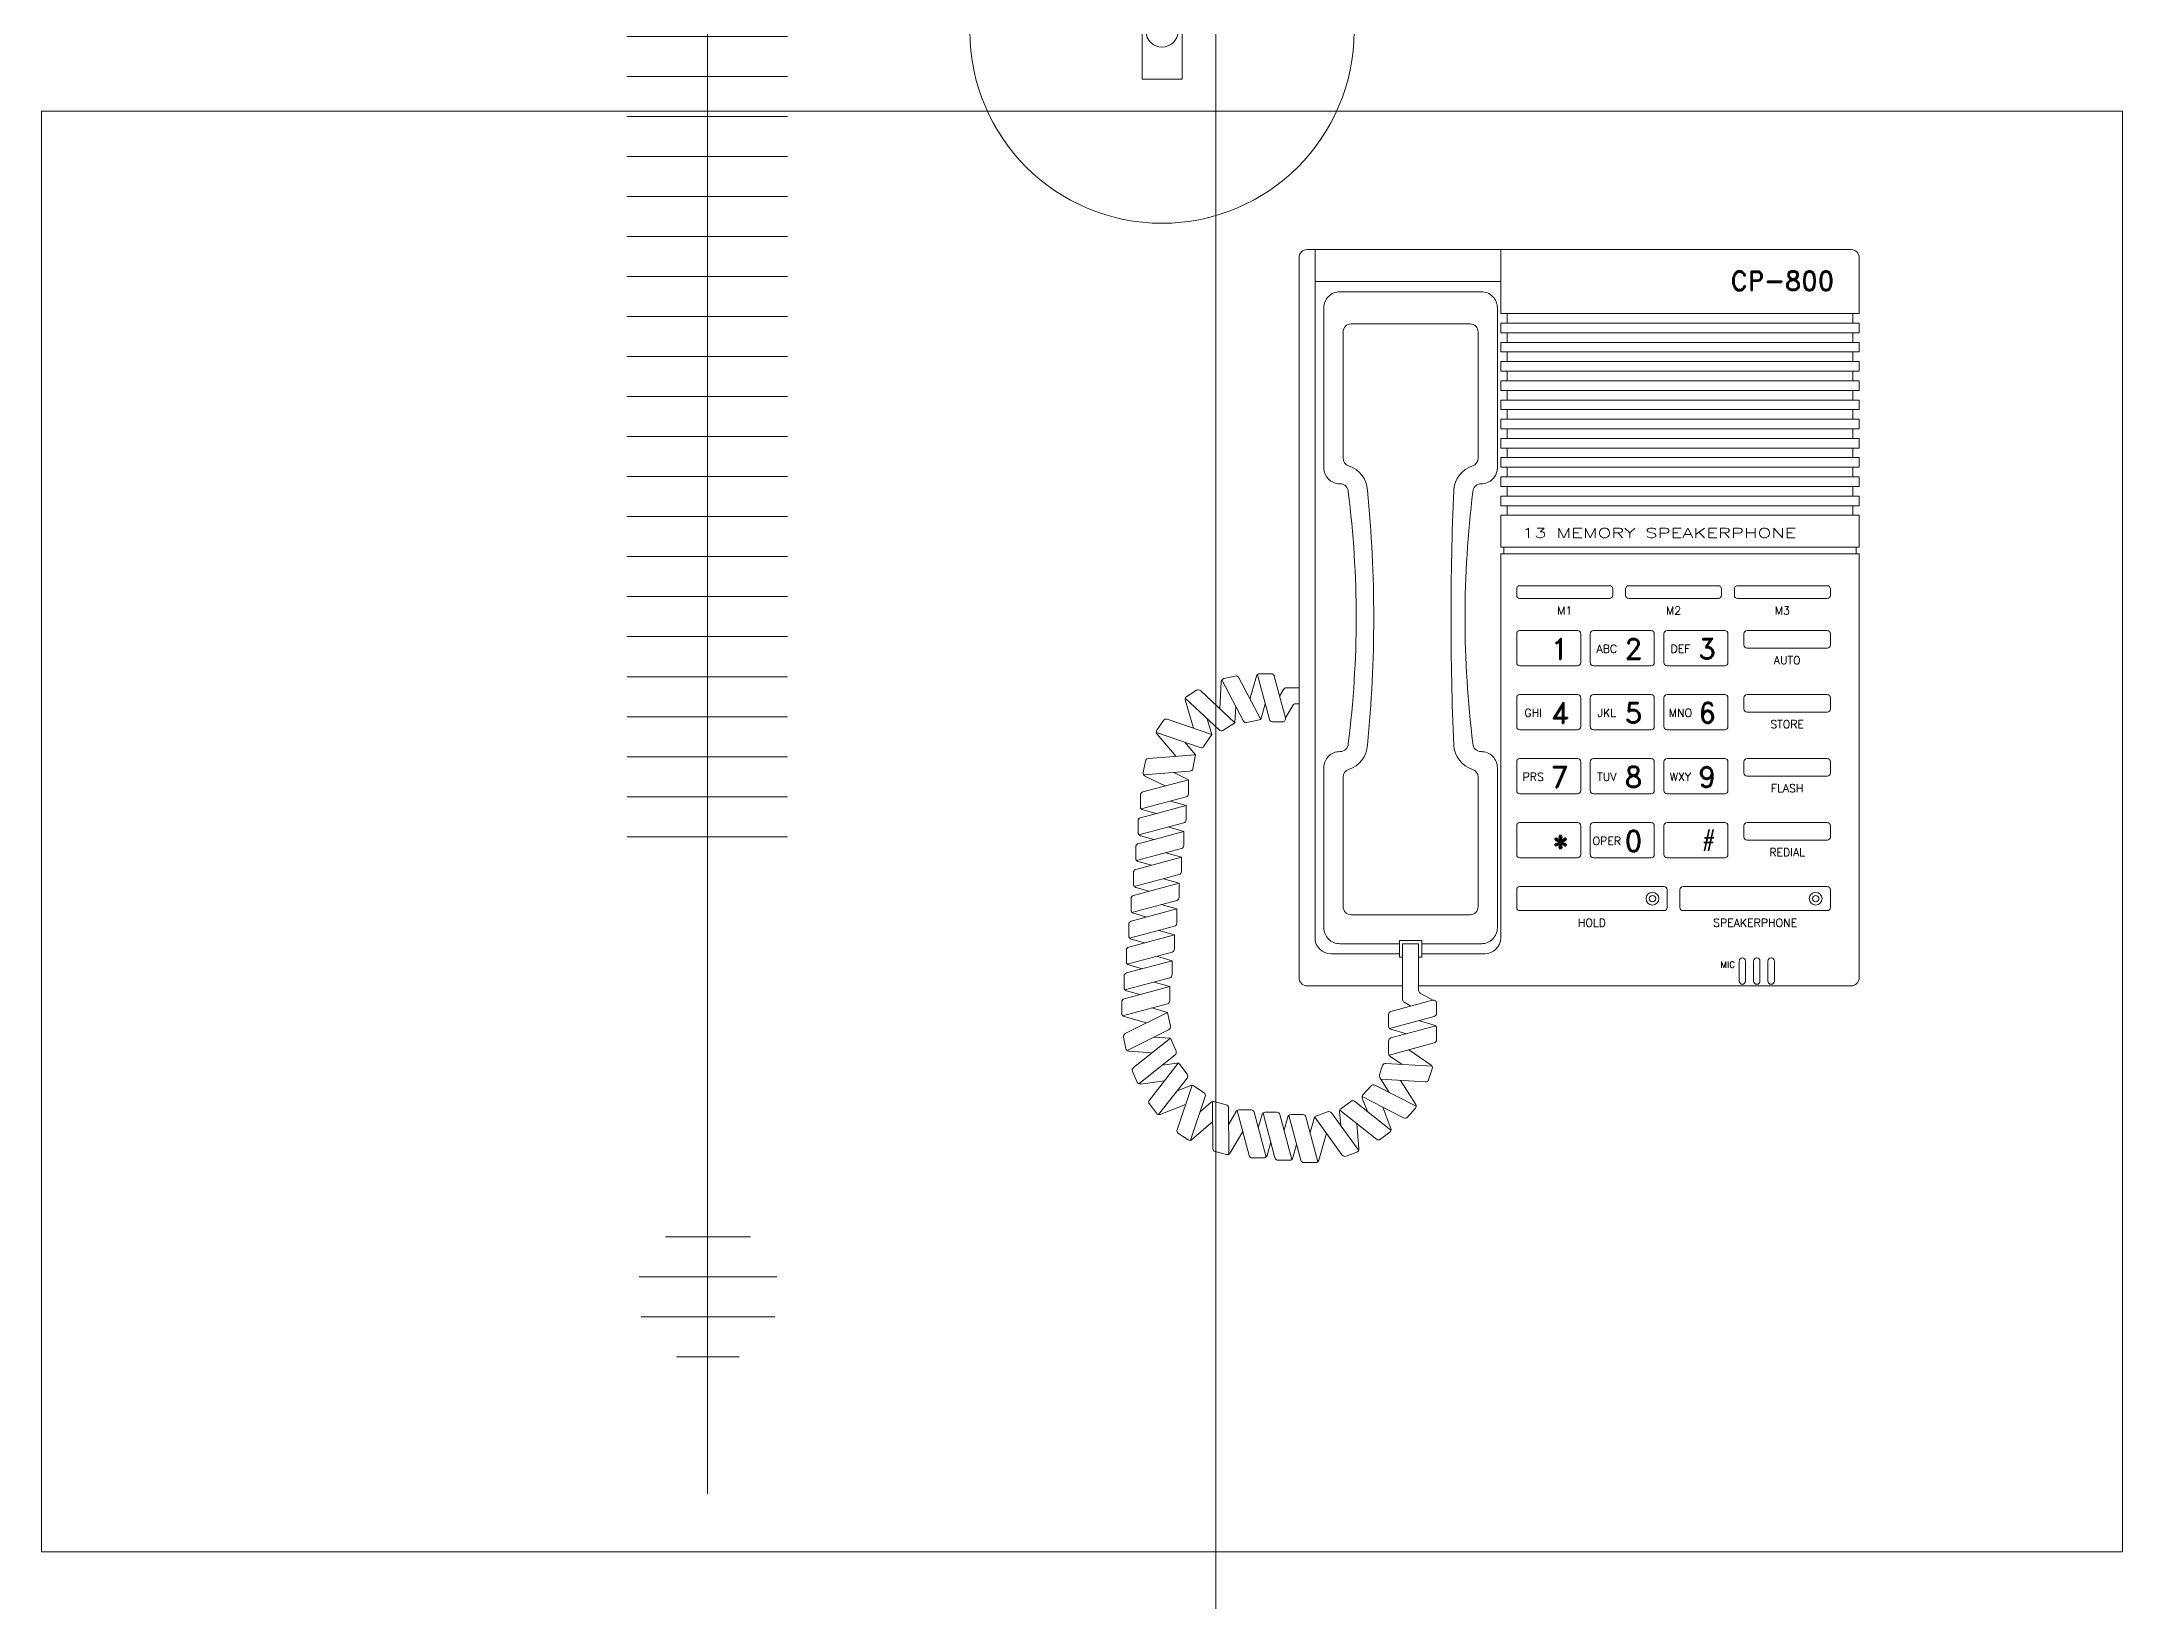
# Model space of a CAD drawing. Header units: millimetres. Extents: x -59 to 123, y 54 to 155.
# Drawn here: x -37.1 to -36.45, y 149.809 to 150.296 of the extents above; entities that cross this region are included whole.
import ezdxf
from ezdxf.enums import TextEntityAlignment as Align

# ---------------------------------------------------------------- set-up
doc = ezdxf.new("R2010")
doc.units = ezdxf.units.MM
for name, pattern in [('ACAD_ISO02W100', [15, 12, -3]), ('DASHDOT', [25.4, 12.7, -6.35, 0, -6.35]), ('DASHED', [0.75, 0.5, -0.25])]:
    doc.linetypes.add(name, pattern=pattern)
doc.layers.get('0').update_dxf_attribs({"lineweight": 9})
for name, color, linetype, lineweight in [('DET-CORTE', 86, 'Continuous', 50), ('EJES', 6, 'ACAD_ISO02W100', 5), ('mobiliario', 7, 'Continuous', 0), ('MUROS', 7, 'Continuous', 80)]:
    doc.layers.add(name, color=color, linetype=linetype, lineweight=lineweight)
doc.styles.add('TEL', font='romand.shx', dxfattribs={"height": 0.004, "bigfont": 'bigfont.shx'})

# ---------------------------------------------------------------- blocks, each defined once
blk = doc.blocks.new('telfonos')
for p, q in [((998.08915, 407.38188), (998.08915, 407.16688)), ((998.14715, 407.38188), (998.14715, 407.36188)), ((998.08915, 407.37188), (998.14715, 407.37188)), ((998.14715, 407.36188), (998.25915, 407.36188)), ((998.14915, 407.36188), (998.14915, 407.35888)), ((998.25715, 407.36188), (998.25715, 407.35888)), ((998.14715, 407.35888), (998.25915, 407.35888)), ((998.14715, 407.35888), (998.14715, 407.35588)), ((998.14715, 407.35588), (998.25915, 407.35588)), ((998.14915, 407.35588), (998.14915, 407.35288)), ((998.25715, 407.35588), (998.25715, 407.35288)), ((998.25915, 407.35888), (998.25915, 407.35588)), ((998.14715, 407.35288), (998.25915, 407.35288)), ((998.14715, 407.35288), (998.14715, 407.34988)), ((998.14715, 407.34988), (998.25915, 407.34988)), ((998.14915, 407.34988), (998.14915, 407.34688)), ((998.25715, 407.34988), (998.25715, 407.34688)), ((998.25915, 407.35288), (998.25915, 407.34988)), ((998.14715, 407.34688), (998.25915, 407.34688)), ((998.14715, 407.34688), (998.14715, 407.34388)), ((998.14715, 407.34388), (998.25915, 407.34388)), ((998.14915, 407.34388), (998.14915, 407.34088)), ((998.25715, 407.34388), (998.25715, 407.34088)), ((998.25915, 407.34688), (998.25915, 407.34388)), ((998.14715, 407.34088), (998.25915, 407.34088)), ((998.14715, 407.34088), (998.14715, 407.33788)), ((998.14715, 407.33788), (998.25915, 407.33788)), ((998.14915, 407.33788), (998.14915, 407.33488)), ((998.25715, 407.33788), (998.25715, 407.33488)), ((998.25915, 407.34088), (998.25915, 407.33788)), ((998.14715, 407.33488), (998.25915, 407.33488)), ((998.14715, 407.33488), (998.14715, 407.33188)), ((998.14715, 407.33188), (998.25915, 407.33188)), ((998.14915, 407.33188), (998.14915, 407.32888)), ((998.25715, 407.33188), (998.25715, 407.32888)), ((998.25915, 407.33488), (998.25915, 407.33188)), ((998.14715, 407.32888), (998.25915, 407.32888)), ((998.14715, 407.32888), (998.14715, 407.32588)), ((998.14715, 407.32588), (998.25915, 407.32588)), ((998.14715, 407.32288), (998.25915, 407.32288)), ((998.14715, 407.32288), (998.14715, 407.31988)), ((998.14915, 407.32588), (998.14915, 407.32288)), ((998.25715, 407.32588), (998.25715, 407.32288)), ((998.25915, 407.32888), (998.25915, 407.32588)), ((998.25915, 407.32288), (998.25915, 407.31988)), ((998.14715, 407.31988), (998.25915, 407.31988)), ((998.14715, 407.31688), (998.25915, 407.31688)), ((998.14715, 407.31688), (998.14715, 407.31388)), ((998.14915, 407.31988), (998.14915, 407.31688)), ((998.25715, 407.31988), (998.25715, 407.31688)), ((998.25915, 407.31688), (998.25915, 407.31388)), ((998.14715, 407.31388), (998.25915, 407.31388)), ((998.14715, 407.31088), (998.25915, 407.31088)), ((998.14715, 407.31088), (998.14715, 407.30788)), ((998.14915, 407.31388), (998.14915, 407.31088)), ((998.25715, 407.31388), (998.25715, 407.31088)), ((998.25915, 407.31088), (998.25915, 407.30788)), ((998.14715, 407.30788), (998.25915, 407.30788)), ((998.14715, 407.30488), (998.25915, 407.30488)), ((998.14715, 407.30488), (998.14715, 407.30188)), ((998.14915, 407.30788), (998.14915, 407.30488)), ((998.25715, 407.30788), (998.25715, 407.30488)), ((998.25915, 407.30488), (998.25915, 407.30188)), ((998.14715, 407.30188), (998.25915, 407.30188)), ((998.14715, 407.29888), (998.25915, 407.29888)), ((998.14715, 407.29888), (998.14715, 407.28888)), ((998.14915, 407.30188), (998.14915, 407.29888)), ((998.25715, 407.30188), (998.25715, 407.29888)), ((998.25915, 407.29888), (998.25915, 407.28888)), ((998.14715, 407.28888), (998.25915, 407.28888)), ((998.14715, 407.28688), (998.25915, 407.28688)), ((998.14715, 407.28688), (998.14715, 407.16688)), ((998.14815, 407.28888), (998.14815, 407.28688)), ((998.25815, 407.28888), (998.25815, 407.28688)), ((998.05941, 407.23847), (998.05987, 407.24694)), ((998.06678, 407.23462), (998.06004, 407.24744)), ((998.06421, 407.24866), (998.06065, 407.24786)), ((998.07219, 407.23508), (998.06532, 407.24815)), ((998.06883, 407.24148), (998.07086, 407.24863)), ((998.07489, 407.2351), (998.07114, 407.24909)), ((998.07548, 407.24936), (998.07182, 407.24936)), ((998.07993, 407.23562), (998.07644, 407.24862)), ((998.08415, 407.24498), (998.08018, 407.24498)), ((998.05919, 407.23181), (998.04863, 407.24172)), ((998.05116, 407.23235), (998.04864, 407.24119)), ((998.05218, 407.24424), (998.04907, 407.24231)), ((998.06415, 407.23401), (998.05339, 407.24412)), ((998.06415, 407.23401), (998.06443, 407.2391)), ((998.07219, 407.23508), (998.07358, 407.23998)), ((998.07811, 407.2424), (998.07931, 407.24448)), ((998.07983, 407.23538), (998.0822, 407.23948)), ((998.08415, 407.23998), (998.08306, 407.23998)), ((998.04179, 407.23479), (998.03975, 407.23176)), ((998.0569, 407.23038), (998.04294, 407.23518)), ((998.0569, 407.23038), (998.0555, 407.23527)), ((998.06415, 407.23401), (998.0604, 407.23169)), ((998.07219, 407.23508), (998.06789, 407.23411)), ((998.07896, 407.23436), (998.07585, 407.23436)), ((998.05328, 407.22633), (998.03959, 407.23105)), ((998.04568, 407.2236), (998.03981, 407.23056)), ((998.05179, 407.22409), (998.0485, 407.22798)), ((998.0569, 407.23038), (998.05444, 407.22672)), ((998.03617, 407.2221), (998.0355, 407.21851)), ((998.05008, 407.21894), (998.03565, 407.21779)), ((998.05179, 407.22409), (998.03707, 407.22291)), ((998.04961, 407.21628), (998.04504, 407.21853)), ((998.05179, 407.22409), (998.05099, 407.21975)), ((998.04961, 407.21628), (998.03535, 407.21246)), ((998.04232, 407.21432), (998.03604, 407.21743)), ((998.04961, 407.21628), (998.04961, 407.21187)), ((998.03461, 407.21149), (998.03461, 407.20784)), ((998.04888, 407.2082), (998.03462, 407.20438)), ((998.04887, 407.2109), (998.03488, 407.20715)), ((998.03951, 407.20569), (998.03533, 407.20687)), ((998.04888, 407.2082), (998.04398, 407.20959)), ((998.04888, 407.2082), (998.04888, 407.20379)), ((998.03388, 407.20341), (998.03388, 407.19976)), ((998.04815, 407.20013), (998.0339, 407.1963)), ((998.04814, 407.20283), (998.03415, 407.19908)), ((998.04815, 407.20013), (998.04326, 407.20152)), ((998.04815, 407.20013), (998.04815, 407.19572)), ((998.03315, 407.19534), (998.03315, 407.19168)), ((998.04741, 407.19475), (998.03342, 407.191)), ((998.03878, 407.19761), (998.03461, 407.1988)), ((998.04743, 407.19205), (998.04253, 407.19344)), ((998.03243, 407.18726), (998.03243, 407.18361)), ((998.04669, 407.18667), (998.0327, 407.18293)), ((998.04743, 407.19205), (998.03317, 407.18823)), ((998.03805, 407.18954), (998.03388, 407.19072)), ((998.04743, 407.19205), (998.04743, 407.18764)), ((998.0467, 407.18397), (998.03244, 407.18015)), ((998.03733, 407.18146), (998.03315, 407.18265)), ((998.0467, 407.18397), (998.0418, 407.18537)), ((998.0467, 407.18397), (998.0467, 407.17956)), ((998.15215, 407.18188), (998.15215, 407.17638)), ((998.19815, 407.18288), (998.15315, 407.18288)), ((998.19915, 407.18188), (998.19915, 407.17638)), ((998.20315, 407.18188), (998.20315, 407.17638)), ((998.24915, 407.18288), (998.20415, 407.18288)), ((998.25015, 407.18188), (998.25015, 407.17638)), ((998.0317, 407.17919), (998.0317, 407.17553)), ((998.04597, 407.1759), (998.03172, 407.17208)), ((998.04596, 407.1786), (998.03197, 407.17485)), ((998.0366, 407.17339), (998.03243, 407.17457)), ((998.04597, 407.1759), (998.04108, 407.17729)), ((998.04597, 407.1759), (998.04597, 407.17149)), ((998.19815, 407.17538), (998.15315, 407.17538)), ((998.24915, 407.17538), (998.20415, 407.17538)), ((998.03097, 407.17111), (998.03097, 407.16746)), ((998.04525, 407.16782), (998.03099, 407.164)), ((998.04523, 407.17052), (998.03124, 407.16677)), ((998.04525, 407.16782), (998.04035, 407.16921)), ((998.04525, 407.16782), (998.04525, 407.16341)), ((998.03025, 407.16304), (998.03025, 407.15938)), ((998.04451, 407.16245), (998.03052, 407.1587)), ((998.03587, 407.16531), (998.0317, 407.1665)), ((998.04452, 407.15975), (998.03962, 407.16114)), ((998.09415, 407.16188), (998.11552, 407.16188)), ((998.11552, 407.16606), (998.11552, 407.16088)), ((998.12252, 407.16606), (998.11552, 407.16606)), ((998.11652, 407.16088), (998.11552, 407.16088)), ((998.11652, 407.16506), (998.11652, 407.14763)), ((998.11652, 407.16506), (998.12152, 407.16506)), ((998.12152, 407.16506), (998.12152, 407.15052)), ((998.12252, 407.16088), (998.12152, 407.16088)), ((998.12252, 407.16606), (998.12252, 407.16088)), ((998.12252, 407.16188), (998.14215, 407.16188)), ((998.02952, 407.15496), (998.02952, 407.15131)), ((998.04378, 407.15437), (998.02979, 407.15062)), ((998.04452, 407.15975), (998.03026, 407.15593)), ((998.03515, 407.15723), (998.03097, 407.15842)), ((998.04452, 407.15975), (998.04452, 407.15534)), ((998.22165, 407.15963), (998.22165, 407.15339)), ((998.22365, 407.15963), (998.22365, 407.15339)), ((998.22615, 407.15963), (998.22615, 407.15339)), ((998.22815, 407.15963), (998.22815, 407.15339)), ((998.23065, 407.15963), (998.23065, 407.15339)), ((998.23265, 407.15963), (998.23265, 407.15339)), ((998.04379, 407.15167), (998.02954, 407.14785)), ((998.03442, 407.14916), (998.03025, 407.15034)), ((998.04379, 407.15167), (998.0389, 407.15306)), ((998.04379, 407.15167), (998.04379, 407.14726)), ((998.11288, 407.1439), (998.12588, 407.14738)), ((998.12612, 407.14728), (998.12202, 407.14965)), ((998.02879, 407.14688), (998.02879, 407.14323)), ((998.04305, 407.1463), (998.02906, 407.14255)), ((998.03648, 407.14029), (998.02952, 407.14227)), ((998.04307, 407.1436), (998.02987, 407.13698)), ((998.04307, 407.1436), (998.03817, 407.14499)), ((998.04307, 407.1436), (998.04396, 407.13928)), ((998.11214, 407.13928), (998.11214, 407.14293)), ((998.11241, 407.1386), (998.1264, 407.14235)), ((998.1191, 407.14557), (998.11702, 407.14677)), ((998.12152, 407.14104), (998.12641, 407.13964)), ((998.12714, 407.14331), (998.12714, 407.14642)), ((998.02934, 407.13588), (998.03008, 407.1323)), ((998.04343, 407.13818), (998.03048, 407.13169)), ((998.04398, 407.13554), (998.03242, 407.12636)), ((998.04398, 407.13554), (998.03891, 407.13591)), ((998.04398, 407.13554), (998.04574, 407.13149)), ((998.11214, 407.13077), (998.11214, 407.13465)), ((998.11227, 407.13028), (998.1264, 407.13406)), ((998.11287, 407.13832), (998.11777, 407.13693)), ((998.11288, 407.13562), (998.12687, 407.13937)), ((998.12714, 407.13503), (998.12714, 407.13868)), ((998.03823, 407.13097), (998.03098, 407.13151)), ((998.04544, 407.13031), (998.0341, 407.12131)), ((998.04643, 407.12771), (998.03744, 407.11621)), ((998.04595, 407.12776), (998.04148, 407.12717)), ((998.11129, 407.12768), (998.12574, 407.12676)), ((998.11257, 407.12994), (998.11634, 407.12736)), ((998.11846, 407.13194), (998.1254, 407.12717)), ((998.03213, 407.12518), (998.03358, 407.12183)), ((998.04215, 407.12223), (998.03463, 407.12123)), ((998.04917, 407.1231), (998.04025, 407.11169)), ((998.04688, 407.12737), (998.04918, 407.12432)), ((998.10932, 407.12414), (998.11028, 407.127)), ((998.10942, 407.12329), (998.11236, 407.11859)), ((998.10975, 407.12277), (998.1236, 407.12188)), ((998.11586, 407.12238), (998.1206, 407.11481)), ((998.12461, 407.12256), (998.12578, 407.12602)), ((998.03743, 407.11499), (998.03963, 407.11208)), ((998.04872, 407.11481), (998.04079, 407.11174)), ((998.05077, 407.12083), (998.04606, 407.10697)), ((998.05033, 407.12077), (998.04606, 407.11912)), ((998.05487, 407.11735), (998.05021, 407.10364)), ((998.05124, 407.12066), (998.05448, 407.1185)), ((998.05672, 407.11553), (998.05324, 407.11256)), ((998.05712, 407.11573), (998.05725, 407.1011)), ((998.05762, 407.11573), (998.06139, 407.11476)), ((998.09723, 407.11352), (998.10032, 407.11581)), ((998.10154, 407.11579), (998.11288, 407.10678)), ((998.10386, 407.11732), (998.11684, 407.11068)), ((998.10392, 407.11684), (998.1055, 407.11264)), ((998.10411, 407.11786), (998.10666, 407.12068)), ((998.10786, 407.1209), (998.12075, 407.1143)), ((998.05718, 407.10937), (998.0507, 407.10386)), ((998.06214, 407.1138), (998.06227, 407.09932)), ((998.06447, 407.11264), (998.06218, 407.10874)), ((998.0648, 407.11298), (998.06858, 407.09888)), ((998.06533, 407.11314), (998.06917, 407.11314)), ((998.07013, 407.1124), (998.07388, 407.09841)), ((998.07263, 407.11168), (998.07144, 407.10751)), ((998.07291, 407.11214), (998.07665, 407.09815)), ((998.07359, 407.11241), (998.07724, 407.11241)), ((998.07821, 407.11167), (998.08196, 407.09768)), ((998.0807, 407.11096), (998.07952, 407.10679)), ((998.08098, 407.11141), (998.08473, 407.09742)), ((998.08166, 407.11168), (998.08532, 407.11168)), ((998.08628, 407.11094), (998.09003, 407.09695)), ((998.08885, 407.11048), (998.08759, 407.10606)), ((998.08906, 407.11086), (998.09767, 407.09902)), ((998.08945, 407.11114), (998.0931, 407.11254)), ((998.09427, 407.1122), (998.10279, 407.10049)), ((998.09683, 407.11262), (998.09724, 407.10811)), ((998.0969, 407.11309), (998.10834, 407.104)), ((998.10217, 407.1089), (998.10289, 407.10102)), ((998.1103, 407.11403), (998.11284, 407.10731)), ((998.11804, 407.1109), (998.12049, 407.11361)), ((998.04646, 407.10582), (998.04949, 407.10379)), ((998.06657, 407.10638), (998.06265, 407.09969)), ((998.07534, 407.10304), (998.07416, 407.09886)), ((998.08342, 407.10231), (998.08223, 407.09814)), ((998.09271, 407.10584), (998.09031, 407.09741)), ((998.10956, 407.10398), (998.1125, 407.10616)), ((998.058, 407.10014), (998.06154, 407.09923)), ((998.06954, 407.09814), (998.0732, 407.09814)), ((998.07762, 407.09741), (998.08127, 407.09741)), ((998.0857, 407.09668), (998.08935, 407.09668)), ((998.09884, 407.09868), (998.10225, 407.09999))]:
    blk.add_line(p, q)
for points in [[(998.25915, 407.36188), (998.25915, 407.37934, 0.414214), (998.25661, 407.38188), (998.08669, 407.38188, 0.414214), (998.08415, 407.37934), (998.08415, 407.15442, 0.414214), (998.08669, 407.15188), (998.11652, 407.15188)], [(998.12252, 407.16506), (998.14111, 407.16506, 0.414214), (998.14611, 407.17006), (998.14611, 407.22006, 0.414214), (998.14111, 407.22506), (998.14099, 407.22506, -0.414214), (998.13849, 407.22756, -0.062754), (998.13849, 407.30621, -0.414214), (998.14099, 407.30871), (998.14111, 407.30871, 0.414214), (998.14611, 407.31371), (998.14611, 407.36371, 0.414214), (998.14111, 407.36871), (998.09692, 407.36871, 0.414214), (998.09192, 407.36371), (998.09192, 407.31371, 0.414214), (998.09692, 407.30871), (998.09704, 407.30871, -0.414214), (998.09954, 407.30621, -0.062754), (998.09954, 407.22756, -0.414214), (998.09704, 407.22506), (998.09692, 407.22506, 0.414214), (998.09192, 407.22006), (998.09192, 407.17006, 0.414214), (998.09692, 407.16506), (998.11552, 407.16506)], [(998.12152, 407.15188), (998.25661, 407.15188, 0.414214), (998.25915, 407.15442), (998.25915, 407.28688)]]:
    blk.add_lwpolyline(points, format="xyb")
for points in [[(998.14011, 407.31668), (998.14011, 407.35615, 0.414214), (998.13761, 407.35865), (998.10042, 407.35865, 0.414214), (998.09792, 407.35615), (998.09792, 407.31668, 0.325427), (998.09965, 407.3143, -0.310845), (998.10553, 407.30666, -0.04965), (998.10553, 407.22711, -0.310845), (998.09965, 407.21947, 0.325427), (998.09792, 407.21709), (998.09792, 407.1766, 0.414214), (998.10042, 407.1741), (998.13761, 407.1741, 0.414214), (998.14011, 407.1766), (998.14011, 407.21709, 0.325427), (998.13838, 407.21947, -0.310845), (998.1325, 407.22711, -0.021579), (998.1325, 407.30666, -0.310845), (998.13838, 407.3143, 0.325427)], [(998.18215, 407.27588), (998.18215, 407.27388, -0.414214), (998.18115, 407.27288), (998.15315, 407.27288, -0.414214), (998.15215, 407.27388), (998.15215, 407.27588, -0.414214), (998.15315, 407.27688), (998.18115, 407.27688, -0.414214)], [(998.18715, 407.27688), (998.21515, 407.27688, -0.414214), (998.21615, 407.27588), (998.21615, 407.27388, -0.414214), (998.21515, 407.27288), (998.18715, 407.27288, -0.414214), (998.18615, 407.27388), (998.18615, 407.27588, -0.414214)], [(998.22115, 407.27688), (998.24915, 407.27688, -0.414214), (998.25015, 407.27588), (998.25015, 407.27388, -0.414214), (998.24915, 407.27288), (998.22115, 407.27288, -0.414214), (998.22015, 407.27388), (998.22015, 407.27588, -0.414214)], [(998.17115, 407.26288), (998.15315, 407.26288, 0.414214), (998.15215, 407.26188), (998.15215, 407.25288, 0.414214), (998.15315, 407.25188), (998.17115, 407.25188, 0.414214), (998.17215, 407.25288), (998.17215, 407.26188, 0.414214)], [(998.19415, 407.26288), (998.17615, 407.26288, 0.414214), (998.17515, 407.26188), (998.17515, 407.25288, 0.414214), (998.17615, 407.25188), (998.19415, 407.25188, 0.414214), (998.19515, 407.25288), (998.19515, 407.26188, 0.414214)], [(998.21715, 407.26288), (998.19915, 407.26288, 0.414214), (998.19815, 407.26188), (998.19815, 407.25288, 0.414214), (998.19915, 407.25188), (998.21715, 407.25188, 0.414214), (998.21815, 407.25288), (998.21815, 407.26188, 0.414214)], [(998.22315, 407.26188), (998.22315, 407.25838, 0.414214), (998.22415, 407.25738), (998.24915, 407.25738, 0.414214), (998.25015, 407.25838), (998.25015, 407.26188, 0.414214), (998.24915, 407.26288), (998.22415, 407.26288, 0.414214)], [(998.15315, 407.23188), (998.17115, 407.23188, 0.414214), (998.17215, 407.23288), (998.17215, 407.24188, 0.414214), (998.17115, 407.24288), (998.15315, 407.24288, 0.414214), (998.15215, 407.24188), (998.15215, 407.23288, 0.414214)], [(998.17615, 407.23188), (998.19415, 407.23188, 0.414214), (998.19515, 407.23288), (998.19515, 407.24188, 0.414214), (998.19415, 407.24288), (998.17615, 407.24288, 0.414214), (998.17515, 407.24188), (998.17515, 407.23288, 0.414214)], [(998.19915, 407.23188), (998.21715, 407.23188, 0.414214), (998.21815, 407.23288), (998.21815, 407.24188, 0.414214), (998.21715, 407.24288), (998.19915, 407.24288, 0.414214), (998.19815, 407.24188), (998.19815, 407.23288, 0.414214)], [(998.22315, 407.24188), (998.22315, 407.23838, 0.414214), (998.22415, 407.23738), (998.24915, 407.23738, 0.414214), (998.25015, 407.23838), (998.25015, 407.24188, 0.414214), (998.24915, 407.24288), (998.22415, 407.24288, 0.414214)], [(998.15315, 407.21188), (998.17115, 407.21188, 0.414214), (998.17215, 407.21288), (998.17215, 407.22188, 0.414214), (998.17115, 407.22288), (998.15315, 407.22288, 0.414214), (998.15215, 407.22188), (998.15215, 407.21288, 0.414214)], [(998.17615, 407.21188), (998.19415, 407.21188, 0.414214), (998.19515, 407.21288), (998.19515, 407.22188, 0.414214), (998.19415, 407.22288), (998.17615, 407.22288, 0.414214), (998.17515, 407.22188), (998.17515, 407.21288, 0.414214)], [(998.19915, 407.21188), (998.21715, 407.21188, 0.414214), (998.21815, 407.21288), (998.21815, 407.22188, 0.414214), (998.21715, 407.22288), (998.19915, 407.22288, 0.414214), (998.19815, 407.22188), (998.19815, 407.21288, 0.414214)], [(998.22315, 407.22188), (998.22315, 407.21838, 0.414214), (998.22415, 407.21738), (998.24915, 407.21738, 0.414214), (998.25015, 407.21838), (998.25015, 407.22188, 0.414214), (998.24915, 407.22288), (998.22415, 407.22288, 0.414214)], [(998.17115, 407.19188), (998.15315, 407.19188, -0.414214), (998.15215, 407.19288), (998.15215, 407.20188, -0.414214), (998.15315, 407.20288), (998.17115, 407.20288, -0.414214), (998.17215, 407.20188), (998.17215, 407.19288, -0.414214)], [(998.19415, 407.19188), (998.17615, 407.19188, -0.414214), (998.17515, 407.19288), (998.17515, 407.20188, -0.414214), (998.17615, 407.20288), (998.19415, 407.20288, -0.414214), (998.19515, 407.20188), (998.19515, 407.19288, -0.414214)], [(998.21715, 407.19188), (998.19915, 407.19188, -0.414214), (998.19815, 407.19288), (998.19815, 407.20188, -0.414214), (998.19915, 407.20288), (998.21715, 407.20288, -0.414214), (998.21815, 407.20188), (998.21815, 407.19288, -0.414214)], [(998.22315, 407.20188), (998.22315, 407.19838, 0.414214), (998.22415, 407.19738), (998.24915, 407.19738, 0.414214), (998.25015, 407.19838), (998.25015, 407.20188, 0.414214), (998.24915, 407.20288), (998.22415, 407.20288, 0.414214)]]:
    blk.add_lwpolyline(points, format="xyb", close=True)
for centre, radius in [((998.19456, 407.17913), 0.00201), ((998.19456, 407.17913), 0.00101), ((998.24556, 407.17913), 0.00201), ((998.24556, 407.17913), 0.00101)]:
    blk.add_circle(centre, radius)
for centre, radius, start, end in [((998.06087, 407.24688), 0.001, 102.72495, 176.8599), ((998.06443, 407.24769), 0.001, 27.72495, 102.72495), ((998.07182, 407.24836), 0.001, 90, 164.13495), ((998.07548, 407.24836), 0.001, 15, 90), ((998.08018, 407.24398), 0.001, 90, 150), ((998.0496, 407.24146), 0.001, 121.80573, 195.94068), ((998.0527, 407.24339), 0.001, 46.80573, 121.80573), ((998.08306, 407.23898), 0.001, 90, 150), ((998.04058, 407.2312), 0.001, 146.01138, 220.14633), ((998.04262, 407.23423), 0.001, 71.01138, 146.01138), ((998.05988, 407.23254), 0.001, 226.80573, 301.80573), ((998.06767, 407.23509), 0.001, 207.72495, 282.72495), ((998.07585, 407.23536), 0.001, 195, 270), ((998.07896, 407.23536), 0.001, 270, 15), ((998.05361, 407.22728), 0.001, 251.01138, 326.01138), ((998.03649, 407.21833), 0.001, 169.55186, 243.68682), ((998.03715, 407.22192), 0.001, 94.55186, 169.55186), ((998.05, 407.21993), 0.001, 274.55186, 349.55186), ((998.03561, 407.21149), 0.001, 105, 180), ((998.03561, 407.20784), 0.001, 180, 254.13495), ((998.04861, 407.21187), 0.001, 285, 0), ((998.03488, 407.20341), 0.001, 105, 180), ((998.03488, 407.19976), 0.001, 180, 254.13495), ((998.04788, 407.20379), 0.001, 285, 0), ((998.03415, 407.19534), 0.001, 105, 180), ((998.04715, 407.19572), 0.001, 285, 0), ((998.03343, 407.18726), 0.001, 105, 180), ((998.03415, 407.19168), 0.001, 180, 254.13495), ((998.04643, 407.18764), 0.001, 285, 0), ((998.0327, 407.17919), 0.001, 105, 180), ((998.03343, 407.18361), 0.001, 180, 254.13495), ((998.0457, 407.17956), 0.001, 285, 0), ((998.15315, 407.18188), 0.001, 90, 180), ((998.19815, 407.18188), 0.001, 0, 90), ((998.20415, 407.18188), 0.001, 90, 180), ((998.24915, 407.18188), 0.001, 0, 90), ((998.0327, 407.17553), 0.001, 180, 254.13495), ((998.15315, 407.17638), 0.001, 180, 270), ((998.19815, 407.17638), 0.001, 270, 0), ((998.20415, 407.17638), 0.001, 180, 270), ((998.24915, 407.17638), 0.001, 270, 0), ((998.03197, 407.17111), 0.001, 105, 180), ((998.03197, 407.16746), 0.001, 180, 254.13495), ((998.04497, 407.17149), 0.001, 285, 0), ((998.09415, 407.16688), 0.005, 180, 270), ((998.14215, 407.16688), 0.005, 270, 0), ((998.03125, 407.16304), 0.001, 105, 180), ((998.04425, 407.16341), 0.001, 285, 0), ((998.22265, 407.15963), 0.001, 0, 180), ((998.22715, 407.15963), 0.001, 0, 180), ((998.23165, 407.15963), 0.001, 0, 180), ((998.03052, 407.15496), 0.001, 105, 180), ((998.03125, 407.15938), 0.001, 180, 254.13495), ((998.04352, 407.15534), 0.001, 285, 0), ((998.02979, 407.14688), 0.001, 105, 180), ((998.03052, 407.15131), 0.001, 180, 254.13495), ((998.04279, 407.14726), 0.001, 285, 0), ((998.11752, 407.14763), 0.001, 180, 240), ((998.12252, 407.15052), 0.001, 180, 240), ((998.12614, 407.14642), 0.001, 0, 105), ((998.22265, 407.15339), 0.001, 180, 0), ((998.22715, 407.15339), 0.001, 180, 0), ((998.23165, 407.15339), 0.001, 180, 0), ((998.02979, 407.14323), 0.001, 180, 254.13495), ((998.11314, 407.14293), 0.001, 105, 180), ((998.12614, 407.14331), 0.001, 285, 0), ((998.03032, 407.13608), 0.001, 116.63422, 191.63422), ((998.04298, 407.13907), 0.001, 296.63422, 11.63422), ((998.11314, 407.13928), 0.001, 180, 254.13495), ((998.11314, 407.13465), 0.001, 105, 180), ((998.12614, 407.13503), 0.001, 285, 0), ((998.12614, 407.13868), 0.001, 0, 74.13495), ((998.03106, 407.13251), 0.001, 191.63422, 265.76917), ((998.04482, 407.1311), 0.001, 308.45475, 23.45475), ((998.04608, 407.12677), 0.001, 36.97885, 97.5897), ((998.11123, 407.12668), 0.001, 86.35186, 161.35186), ((998.11314, 407.13077), 0.001, 180, 235.48681), ((998.03305, 407.12558), 0.001, 128.45475, 203.45475), ((998.0345, 407.12222), 0.001, 203.45475, 277.5897), ((998.04839, 407.12372), 0.001, 321.97885, 36.97885), ((998.1074, 407.12001), 0.001, 62.8908, 137.8908), ((998.11026, 407.12382), 0.001, 161.35186, 212.02575), ((998.12367, 407.12288), 0.001, 266.35186, 341.35186), ((998.12483, 407.12634), 0.001, 341.35186, 55.48681), ((998.03823, 407.1156), 0.001, 141.97885, 216.97885), ((998.05069, 407.11983), 0.001, 56.25031, 111.1138), ((998.05392, 407.11767), 0.001, 341.25031, 56.25031), ((998.05737, 407.11476), 0.001, 75.50208, 130.38526), ((998.06114, 407.11379), 0.001, 0.50208, 75.50208), ((998.10092, 407.115), 0.001, 51.55164, 126.55164), ((998.10485, 407.11719), 0.001, 137.8908, 200.68659), ((998.11975, 407.11428), 0.001, 317.8908, 32.02575), ((998.04043, 407.11268), 0.001, 216.97885, 291.1138), ((998.06533, 407.11214), 0.001, 90, 149.63703), ((998.06917, 407.11214), 0.001, 15, 90), ((998.07359, 407.11141), 0.001, 90, 164.13495), ((998.07724, 407.11141), 0.001, 15, 90), ((998.08166, 407.11068), 0.001, 90, 164.13495), ((998.08532, 407.11068), 0.001, 15, 90), ((998.08981, 407.1102), 0.001, 111.05945, 164.13495), ((998.09346, 407.11161), 0.001, 36.05945, 111.05945), ((998.09783, 407.11271), 0.001, 126.55164, 185.1944), ((998.1173, 407.11157), 0.001, 242.8908, 317.8908), ((998.04701, 407.10665), 0.001, 161.25031, 236.25031), ((998.05005, 407.10462), 0.001, 236.25031, 310.38526), ((998.10896, 407.10478), 0.001, 231.55164, 306.55164), ((998.1119, 407.10696), 0.001, 306.55164, 20.68659), ((998.05825, 407.10111), 0.001, 180.50208, 255.50208), ((998.06179, 407.10019), 0.001, 255.50208, 329.63703), ((998.06954, 407.09914), 0.001, 195, 270), ((998.0732, 407.09914), 0.001, 270, 344.13495), ((998.07762, 407.09841), 0.001, 195, 270), ((998.08127, 407.09841), 0.001, 270, 344.13495), ((998.0857, 407.09768), 0.001, 195, 270), ((998.08935, 407.09768), 0.001, 270, 344.13495), ((998.09848, 407.09961), 0.001, 216.05945, 291.05945), ((998.10189, 407.10092), 0.001, 291.05945, 5.1944)]:
    blk.add_arc(centre, radius, start, end)
at = {"style": 'TEL'}
for s, height, p in [('CP-800', 0.006, (998.23515, 407.36912)), ('M1', 0.0025, (998.16715, 407.26786)), ('M2', 0.0025, (998.20115, 407.26786)), ('M3', 0.0025, (998.23515, 407.26786)), ('ABC', 0.0025, (998.18031, 407.25593)), ('DEF', 0.0025, (998.20331, 407.25593)), ('AUTO', 0.0025, (998.23665, 407.25236)), ('GHI', 0.0025, (998.15731, 407.23593)), ('JKL', 0.0025, (998.18031, 407.23593)), ('MNO', 0.0025, (998.20331, 407.23593)), ('STORE', 0.0025, (998.23665, 407.23236)), ('PRS', 0.0025, (998.15731, 407.21593)), ('TUV', 0.0025, (998.18031, 407.21593)), ('WXY', 0.0025, (998.20331, 407.21593)), ('FLASH', 0.0025, (998.23665, 407.21236)), ('OPER', 0.0025, (998.18031, 407.19593)), ('REDIAL', 0.0025, (998.23665, 407.19236)), ('HOLD', 0.0025, (998.17565, 407.17036)), ('SPEAKERPHONE', 0.0025, (998.22665, 407.17036)), ('MIC', 0.002, (998.21808, 407.15752))]:
    blk.add_text(s, height=height, dxfattribs=at).set_placement(p, align=Align.CENTER)
at = {"style": 'TEL', "width": 1.5}
blk.add_text('13 MEMORY SPEAKERPHONE', height=0.003, dxfattribs=at).set_placement((998.15375, 407.29186))
at = {"style": 'TEL'}
for s, height, p in [('1', 0.0065, (998.16843, 407.2539)), ('2', 0.0065, (998.19143, 407.2539)), ('3', 0.0065, (998.21443, 407.2539)), ('4', 0.0065, (998.16843, 407.2339)), ('5', 0.0065, (998.19143, 407.2339)), ('6', 0.0065, (998.21443, 407.2339)), ('7', 0.0065, (998.16843, 407.2139)), ('8', 0.0065, (998.19143, 407.2139)), ('9', 0.0065, (998.21443, 407.2139)), ('0', 0.0065, (998.19143, 407.1939)), ('#', 0.005, (998.21443, 407.19574)), ('*', 0.0075, (998.16843, 407.19145))]:
    blk.add_text(s, height=height, dxfattribs=at).set_placement(p, align=Align.RIGHT)
blk = doc.blocks.new('luminaria')
for p, q in [((998.31601, 404.51719), (998.31601, 404.51969)), ((998.36553, 404.51969), (998.31601, 404.51969)), ((998.36553, 404.51719), (998.31601, 404.51719)), ((998.37924, 404.46844), (998.37924, 404.43844)), ((998.39174, 404.46844), (998.37924, 404.46844)), ((998.39174, 404.43844), (998.39174, 404.46844)), ((998.37924, 404.44444), (998.37924, 404.46244)), ((998.37924, 404.44844), (998.37924, 404.45844)), ((998.37924, 404.43844), (998.39174, 404.43844))]:
    blk.add_line(p, q)
for radius in [0.06, 0.005]:
    blk.add_circle((998.38549, 404.45344), radius)
for radius, start, end in [(0.05, 331.26435, 178.56746), (0.04, 334.66661, 178.20922), (0.02, 336.78199, 203.21801), (0.05, 181.43254, 208.73565), (0.04, 181.79078, 205.33339), (0.02, 203.21801, 336.78199), (0.04, 205.33339, 334.66661), (0.05, 208.73565, 331.26435)]:
    blk.add_arc((998.38549, 404.51844), radius, start, end)
blk = doc.blocks.new('CAMA MATRIMONIAL')
at = {"layer": 'mobiliario'}
blk.add_lwpolyline([(2858.98164, 869.9959), (2858.33164, 869.9959), (2858.33164, 870.4459), (2858.98164, 870.4459)], close=True, dxfattribs=at)
at = {"layer": 'mobiliario', "extrusion": (0, 0, -1), "zscale": -1}
blk.add_blockref('luminaria', (-3857.06713, 466.01745, -0.00004), dxfattribs=at)
at = {"layer": 'mobiliario'}
blk.add_blockref('telfonos', (1860.64028, 463.0208), dxfattribs=at)

msp = doc.modelspace()

# ---------------------------------------------------------------- hatches: boundary and pattern name
at = {"layer": 'DET-CORTE', "linetype": 'DASHDOT', "lineweight": 5, "ltscale": 0.1}
h = msp.add_hatch(dxfattribs=at)
h.set_pattern_fill('ANSI31', color=256, scale=0.1, angle=-45, style=0)
h.set_pattern_definition([(1e-14, (-76.26081, 35.335076), (0, -0.0125), [])])
h.paths.add_polyline_path([(-36.867, 149.26351), (-36.917, 149.26351), (-36.917, 149.76351), (-36.867, 149.76351)])
h.paths.add_polyline_path([(-36.89181, 149.8828, -1), (-36.89181, 149.92701, -1)])
h.paths.add_polyline_path([(-36.867, 150.04551), (-36.917, 150.04551), (-36.917, 150.7627), (-36.867, 150.7627)])
h.paths.add_polyline_path([(-36.89181, 150.88181, -1), (-36.89181, 150.92603, -1)])
h.paths.add_polyline_path([(-36.867, 151.0447), (-36.917, 151.0447), (-36.917, 151.5447), (-36.867, 151.5447)])

# ---------------------------------------------------------------- linework, layer by layer
msp.add_line((-36.892, 151.11239), (-36.892, 130.39887), dxfattribs=at)
at = {"layer": 'EJES', "linetype": 'DASHED', "lineweight": 5, "ltscale": 1.5}
for p, q in [((-36.73314, 151.8941), (-36.73314, 130.73524)), ((-36.73314, 151.8941), (-36.73314, 130.73524)), ((-36.73314, 130.17046), (-36.73314, 151.32932)), ((-36.73314, 130.17046), (-36.73314, 151.32932))]:
    msp.add_line(p, q, dxfattribs=at)

# ---------------------------------------------------------------- block references
at = {"layer": 'MUROS', "lineweight": 5}
msp.add_blockref('CAMA MATRIMONIAL', (-2895.43161, -720.17168), dxfattribs=at)

doc.saveas('drawing.dxf')
